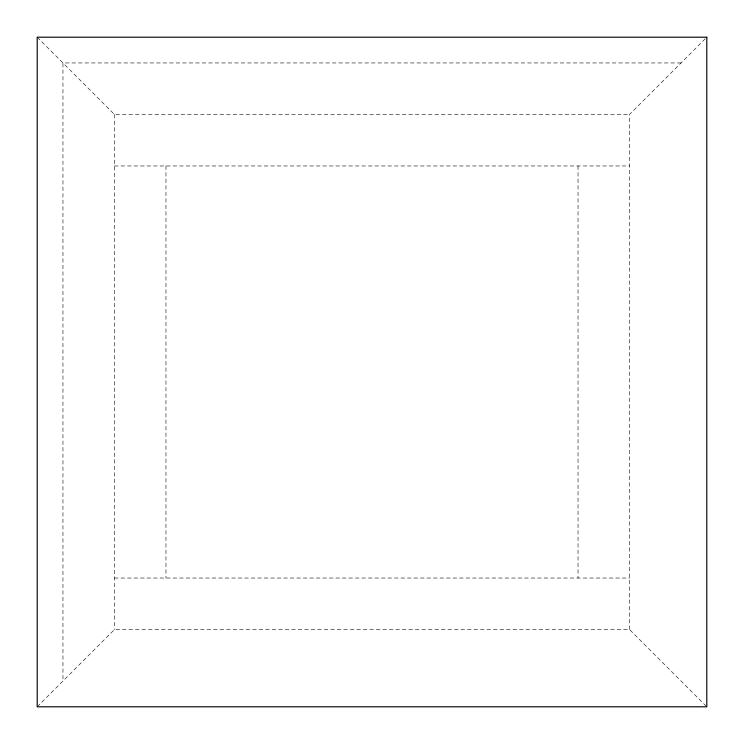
<?xml version="1.0" encoding="UTF-8"?>
<svg xmlns="http://www.w3.org/2000/svg" width="744" height="744" viewBox="0 0 744 744"><rect width="100%" height="100%" fill="white"/><g stroke="black" fill="none" stroke-linecap="round" stroke-linejoin="round"><path stroke-width="0.56" stroke-dasharray="3.72 2.79" d="M37.2 706.8L114.464 629.536L629.536 629.536L706.8 706.8M629.536 629.536L629.536 114.464L706.8 37.2M681.048 62.952L62.952 62.952L62.952 681.048M37.2 37.2L114.464 114.464L629.536 114.464M114.464 165.968L629.536 165.968M114.464 578.032L629.536 578.032M578.032 165.968L578.032 578.032M165.968 165.968L165.968 578.032M114.464 114.464L114.464 629.536"/><path stroke-width="1.12" d="M706.8 37.2L37.2 37.2L37.2 706.8L706.8 706.8L706.8 37.2"/></g></svg>
